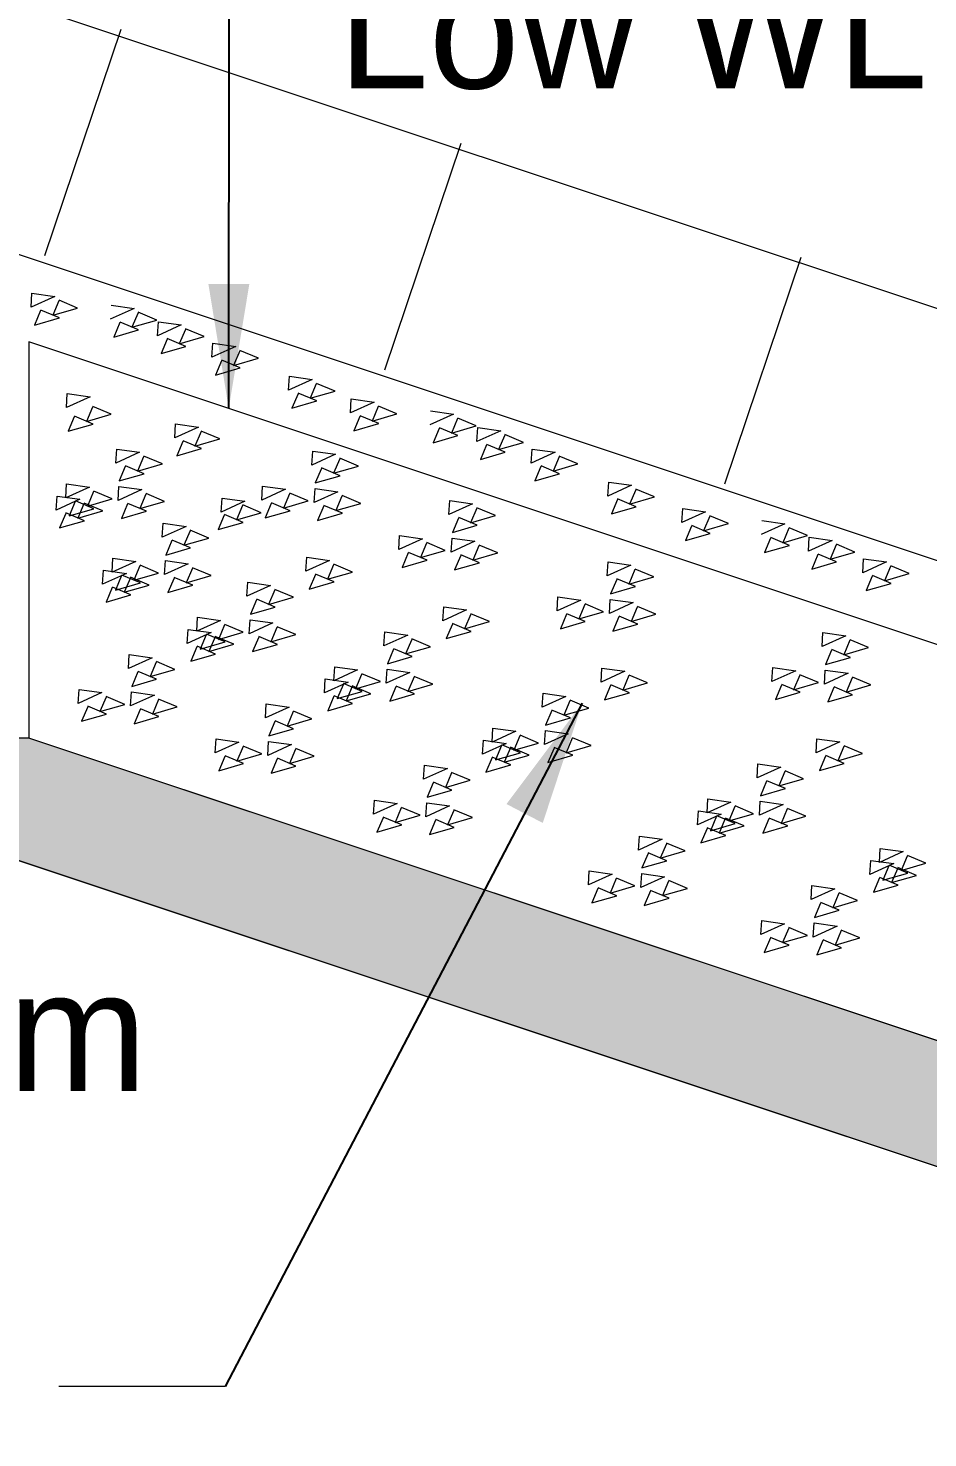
# Model space of a CAD drawing. Header units: inches. Extents: x 15 to 141071, y -30183 to 14738.
# Drawn here: x 69939.86 to 69947.09, y -8751.69 to -8740.36 of the extents above; entities that cross this region are included whole.
import ezdxf

# ---------------------------------------------------------------- set-up
doc = ezdxf.new("R2010")
doc.units = ezdxf.units.IN
doc.header["$MEASUREMENT"] = 0
doc.styles.get("Standard").update_dxf_attribs({"font": 'arial.ttf'})
doc.dimstyles.get("Standard").update_dxf_attribs({"dimtxt": 0.18, "dimasz": 0.18, "dimexe": 0.18, "dimexo": 0.0625, "dimgap": 0.09, "dimtad": 0, "dimtih": 1, "dimtoh": 1, "dimdec": 4, "dimzin": 0, "dimdsep": 46, "dimtxsty": 'Standard', "dimcen": 0.09, "dimadec": 0, "dimazin": 0, "dimtfac": 1, "dimtdec": 4, "dimtofl": 0, "dimtmove": 0, "dimatfit": 3, "dimfxl": 1, "dimtolj": 1, "dimtzin": 0, "dimarcsym": 0})

msp = doc.modelspace()

# ---------------------------------------------------------------- hatches: boundary and pattern name
at = {"linetype": 'Continuous', "lineweight": 20, "ltscale": 0.5}
h = msp.add_hatch(dxfattribs=at)
h.set_pattern_fill('AR-SAND', color=0, scale=0.008, angle=12.8491527, style=0)
h.set_pattern_definition([(50.349153, (64657.79184, -9119.09617), (-0.099550239, 0.378879663), [0, -0.308864, 0, -0.34544, 0, -0.3302]), (20.349153, (64657.79184, -9119.09617), (0.22308449, 0.63907381), [0, -0.166624, 0, -0.278384, 0, -0.10668]), (340.349153, (64657.54816, -9119.15175), (0.616692376, 0.141844811), [0, -0.1016, 0, -0.36576, 0, -0.47752]), (330.349153, (64657.54816, -9119.15175), (0.55588804, 0.309720334), [0, -0.0508, 0, -0.239776, 0, -0.27432])])
h.paths.add_polyline_path([(69933.378693, -8740.71783), (69933.78492, -8741.852371), (69936.988016, -8742.932867), (69936.988016, -8747.023628), (69939.71223, -8747.023628), (69953.179891, -8751.512849), (69953.179891, -8753.38092), (69963.739891, -8753.38092), (69963.739891, -8752.42092), (69954.139891, -8752.42092), (69954.139891, -8750.82092), (69939.868016, -8746.063628), (69937.948016, -8746.063628), (69937.948016, -8742.240938)])

# ---------------------------------------------------------------- linework, layer by layer
at = {"color": 0, "linetype": 'Continuous', "lineweight": 20, "ltscale": 0.5}
for p, q in [((69965.179891, -8748.619752), (69933.623033, -8738.1008)), ((69964.75182, -8750.50092), (69933.015875, -8739.922272)), ((69939.997402, -8742.187407), (69940.608711, -8740.367267)), ((69942.727535, -8743.104344), (69943.338844, -8741.284205)), ((69945.457668, -8744.021282), (69946.068977, -8742.201142)), ((69939.886259, -8742.601956), (69939.89299, -8742.489398)), ((69939.89299, -8742.489398), (69940.076694, -8742.515173)), ((69940.076694, -8742.515173), (69939.886259, -8742.601956)), ((69940.109234, -8742.550934), (69940.060302, -8742.667013)), ((69940.259735, -8742.609216), (69940.111081, -8742.546552)), ((69940.528953, -8742.585811), (69940.712657, -8742.611586)), ((69939.962568, -8742.629587), (69939.913636, -8742.745666)), ((69939.913636, -8742.745666), (69940.113069, -8742.68787)), ((69940.113069, -8742.68787), (69939.964415, -8742.625206)), ((69940.060302, -8742.667013), (69940.259735, -8742.609216)), ((69940.712657, -8742.611586), (69940.522222, -8742.698368)), ((69940.745197, -8742.647347), (69940.696264, -8742.763425)), ((69940.696264, -8742.763425), (69940.895698, -8742.705629)), ((69940.895698, -8742.705629), (69940.747044, -8742.642965)), ((69940.598531, -8742.726), (69940.549599, -8742.842079)), ((69940.549599, -8742.842079), (69940.749032, -8742.784282)), ((69940.749032, -8742.784282), (69940.600378, -8742.721618)), ((69940.901973, -8742.83152), (69940.908704, -8742.718962)), ((69941.092408, -8742.744737), (69940.901973, -8742.83152)), ((69940.908704, -8742.718962), (69941.092408, -8742.744737)), ((69941.124948, -8742.780498), (69941.076016, -8742.896577)), ((69941.275449, -8742.83878), (69941.126795, -8742.776116)), ((69963.687962, -8750.82092), (69939.868016, -8742.880938)), ((69939.868016, -8742.880938), (69939.868016, -8746.063628)), ((69940.978282, -8742.859152), (69940.92935, -8742.97523)), ((69940.92935, -8742.97523), (69941.128783, -8742.917434)), ((69941.128783, -8742.917434), (69940.980129, -8742.85477)), ((69941.076016, -8742.896577), (69941.275449, -8742.83878)), ((69941.338523, -8743.004427), (69941.345254, -8742.89187)), ((69941.528958, -8742.917645), (69941.338523, -8743.004427)), ((69941.345254, -8742.89187), (69941.528958, -8742.917645)), ((69941.414832, -8743.032059), (69941.3659, -8743.148138)), ((69941.565333, -8743.090341), (69941.416679, -8743.027677)), ((69941.561498, -8742.953406), (69941.512566, -8743.069484)), ((69941.512566, -8743.069484), (69941.711999, -8743.011688)), ((69941.711999, -8743.011688), (69941.563345, -8742.949024)), ((69941.3659, -8743.148138), (69941.565333, -8743.090341)), ((69941.953708, -8743.269356), (69941.960439, -8743.156799)), ((69941.960439, -8743.156799), (69942.144143, -8743.182574)), ((69942.144143, -8743.182574), (69941.953708, -8743.269356)), ((69942.176683, -8743.218335), (69942.127751, -8743.334414)), ((69942.127751, -8743.334414), (69942.327184, -8743.276617)), ((69942.327184, -8743.276617), (69942.17853, -8743.213953)), ((69940.169317, -8743.408993), (69940.176048, -8743.296435)), ((69940.359752, -8743.322211), (69940.169317, -8743.408993)), ((69940.176048, -8743.296435), (69940.359752, -8743.322211)), ((69942.030017, -8743.296988), (69941.981085, -8743.413067)), ((69941.981085, -8743.413067), (69942.180518, -8743.35527)), ((69942.180518, -8743.35527), (69942.031864, -8743.292606)), ((69942.451042, -8743.451948), (69942.457773, -8743.33939)), ((69942.641477, -8743.365165), (69942.451042, -8743.451948)), ((69942.457773, -8743.33939), (69942.641477, -8743.365165)), ((69942.824518, -8743.459209), (69942.675864, -8743.396544)), ((69940.232919, -8743.483284), (69940.183987, -8743.599363)), ((69940.38342, -8743.541566), (69940.234766, -8743.478902)), ((69940.379585, -8743.40463), (69940.330652, -8743.520709)), ((69940.330652, -8743.520709), (69940.530086, -8743.462913)), ((69940.530086, -8743.462913), (69940.381432, -8743.400248)), ((69942.527351, -8743.47958), (69942.478419, -8743.595659)), ((69942.677852, -8743.537862), (69942.529198, -8743.475198)), ((69942.674017, -8743.400926), (69942.625085, -8743.517005)), ((69942.625085, -8743.517005), (69942.824518, -8743.459209)), ((69943.27744, -8743.461578), (69943.087005, -8743.54836)), ((69943.093736, -8743.435803), (69943.27744, -8743.461578)), ((69943.30998, -8743.497339), (69943.261047, -8743.613418)), ((69943.460481, -8743.555621), (69943.311827, -8743.492957)), ((69940.183987, -8743.599363), (69940.38342, -8743.541566)), ((69941.039688, -8743.652318), (69941.046419, -8743.53976)), ((69941.230123, -8743.565535), (69941.039688, -8743.652318)), ((69941.046419, -8743.53976), (69941.230123, -8743.565535)), ((69941.250861, -8743.601631), (69941.201929, -8743.71771)), ((69941.401362, -8743.659913), (69941.252708, -8743.597249)), ((69942.478419, -8743.595659), (69942.677852, -8743.537862)), ((69943.163314, -8743.575992), (69943.114381, -8743.692071)), ((69943.313815, -8743.634274), (69943.165161, -8743.57161)), ((69943.261047, -8743.613418), (69943.460481, -8743.555621)), ((69943.466756, -8743.681512), (69943.473487, -8743.568954)), ((69943.657191, -8743.59473), (69943.466756, -8743.681512)), ((69943.473487, -8743.568954), (69943.657191, -8743.59473)), ((69941.104196, -8743.680284), (69941.055263, -8743.796363)), ((69941.254697, -8743.738567), (69941.106043, -8743.675902)), ((69941.201929, -8743.71771), (69941.401362, -8743.659913)), ((69943.114381, -8743.692071), (69943.313815, -8743.634274)), ((69943.543065, -8743.709144), (69943.494133, -8743.825223)), ((69943.693566, -8743.767426), (69943.544912, -8743.704762)), ((69943.689731, -8743.63049), (69943.640799, -8743.746569)), ((69943.640799, -8743.746569), (69943.840232, -8743.688773)), ((69943.840232, -8743.688773), (69943.691578, -8743.626108)), ((69940.566545, -8743.854322), (69940.573276, -8743.741765)), ((69940.75698, -8743.76754), (69940.566545, -8743.854322)), ((69940.573276, -8743.741765), (69940.75698, -8743.76754)), ((69940.78952, -8743.803301), (69940.740587, -8743.919379)), ((69940.940021, -8743.861583), (69940.791367, -8743.798919)), ((69941.055263, -8743.796363), (69941.254697, -8743.738567)), ((69942.141142, -8743.870897), (69942.147873, -8743.75834)), ((69942.331576, -8743.784115), (69942.141142, -8743.870897)), ((69942.147873, -8743.75834), (69942.331576, -8743.784115)), ((69942.364116, -8743.819875), (69942.315184, -8743.935954)), ((69942.514617, -8743.878158), (69942.365963, -8743.815494)), ((69943.494133, -8743.825223), (69943.693566, -8743.767426)), ((69943.903306, -8743.854419), (69943.910037, -8743.741862)), ((69944.093741, -8743.767637), (69943.903306, -8743.854419)), ((69943.910037, -8743.741862), (69944.093741, -8743.767637)), ((69944.126281, -8743.803398), (69944.077349, -8743.919477)), ((69944.276782, -8743.86168), (69944.128128, -8743.799016)), ((69940.642854, -8743.881954), (69940.593921, -8743.998033)), ((69940.593921, -8743.998033), (69940.793355, -8743.940236)), ((69940.793355, -8743.940236), (69940.644701, -8743.877572)), ((69940.740587, -8743.919379), (69940.940021, -8743.861583)), ((69942.217451, -8743.898529), (69942.168518, -8744.014608)), ((69942.168518, -8744.014608), (69942.367952, -8743.956811)), ((69942.367952, -8743.956811), (69942.219298, -8743.894147)), ((69942.315184, -8743.935954), (69942.514617, -8743.878158)), ((69943.979615, -8743.882051), (69943.930683, -8743.99813)), ((69943.930683, -8743.99813), (69944.130116, -8743.940333)), ((69944.130116, -8743.940333), (69943.981462, -8743.877669)), ((69944.077349, -8743.919477), (69944.276782, -8743.86168)), ((69940.163917, -8744.135088), (69940.170648, -8744.022531)), ((69940.354352, -8744.048306), (69940.163917, -8744.135088)), ((69940.170648, -8744.022531), (69940.354352, -8744.048306)), ((69940.58492, -8744.154995), (69940.591651, -8744.042437)), ((69940.775354, -8744.068212), (69940.58492, -8744.154995)), ((69940.591651, -8744.042437), (69940.775354, -8744.068212)), ((69941.738514, -8744.151663), (69941.745245, -8744.039105)), ((69941.928949, -8744.064881), (69941.738514, -8744.151663)), ((69941.745245, -8744.039105), (69941.928949, -8744.064881)), ((69942.159516, -8744.17157), (69942.166247, -8744.059012)), ((69942.166247, -8744.059012), (69942.349951, -8744.084787)), ((69944.518491, -8744.119348), (69944.525222, -8744.006791)), ((69944.708926, -8744.032566), (69944.518491, -8744.119348)), ((69944.525222, -8744.006791), (69944.708926, -8744.032566)), ((69944.741466, -8744.068327), (69944.692534, -8744.184406)), ((69944.891967, -8744.126609), (69944.743313, -8744.063945)), ((69940.087505, -8744.232203), (69940.094236, -8744.119645)), ((69940.27794, -8744.14542), (69940.087505, -8744.232203)), ((69940.094236, -8744.119645), (69940.27794, -8744.14542)), ((69940.240226, -8744.16272), (69940.191294, -8744.278799)), ((69940.390727, -8744.221002), (69940.242073, -8744.158338)), ((69940.31048, -8744.181181), (69940.261548, -8744.29726)), ((69940.460981, -8744.239463), (69940.312327, -8744.176799)), ((69940.386892, -8744.084067), (69940.337959, -8744.200145)), ((69940.337959, -8744.200145), (69940.537393, -8744.142349)), ((69940.537393, -8744.142349), (69940.388739, -8744.079685)), ((69940.661229, -8744.182627), (69940.612296, -8744.298705)), ((69940.81173, -8744.240909), (69940.663076, -8744.178245)), ((69940.807894, -8744.103973), (69940.758962, -8744.220052)), ((69940.758962, -8744.220052), (69940.958395, -8744.162256)), ((69940.958395, -8744.162256), (69940.809741, -8744.099591)), ((69941.412777, -8744.248172), (69941.419508, -8744.135615)), ((69941.603212, -8744.16139), (69941.412777, -8744.248172)), ((69941.419508, -8744.135615), (69941.603212, -8744.16139)), ((69941.814823, -8744.179295), (69941.76589, -8744.295374)), ((69941.965324, -8744.237577), (69941.81667, -8744.174913)), ((69941.961489, -8744.100641), (69941.912556, -8744.21672)), ((69941.912556, -8744.21672), (69942.11199, -8744.158924)), ((69942.11199, -8744.158924), (69941.963336, -8744.09626)), ((69942.349951, -8744.084787), (69942.159516, -8744.17157)), ((69942.382491, -8744.120548), (69942.333559, -8744.236627)), ((69942.333559, -8744.236627), (69942.532992, -8744.17883)), ((69942.532992, -8744.17883), (69942.384338, -8744.116166)), ((69943.241673, -8744.268648), (69943.248404, -8744.156091)), ((69943.432108, -8744.181866), (69943.241673, -8744.268648)), ((69943.248404, -8744.156091), (69943.432108, -8744.181866)), ((69944.5948, -8744.14698), (69944.545868, -8744.263059)), ((69944.745301, -8744.205263), (69944.596647, -8744.142598)), ((69944.692534, -8744.184406), (69944.891967, -8744.126609)), ((69940.163814, -8744.259834), (69940.114882, -8744.375913)), ((69940.314315, -8744.318117), (69940.165661, -8744.255453)), ((69940.191294, -8744.278799), (69940.390727, -8744.221002)), ((69940.261548, -8744.29726), (69940.460981, -8744.239463)), ((69940.612296, -8744.298705), (69940.81173, -8744.240909)), ((69941.437606, -8744.273492), (69941.388674, -8744.389571)), ((69941.588107, -8744.331774), (69941.439453, -8744.26911)), ((69941.584272, -8744.194838), (69941.53534, -8744.310917)), ((69941.53534, -8744.310917), (69941.734773, -8744.253121)), ((69941.734773, -8744.253121), (69941.586119, -8744.190457)), ((69941.76589, -8744.295374), (69941.965324, -8744.237577)), ((69942.235825, -8744.199201), (69942.186893, -8744.31528)), ((69942.186893, -8744.31528), (69942.386326, -8744.257484)), ((69942.386326, -8744.257484), (69942.237672, -8744.19482)), ((69943.317982, -8744.29628), (69943.269049, -8744.412359)), ((69943.468483, -8744.354563), (69943.319829, -8744.291898)), ((69943.464647, -8744.217627), (69943.415715, -8744.333706)), ((69943.415715, -8744.333706), (69943.615148, -8744.275909)), ((69943.615148, -8744.275909), (69943.466495, -8744.213245)), ((69944.545868, -8744.263059), (69944.745301, -8744.205263)), ((69945.112817, -8744.333266), (69945.119548, -8744.220708)), ((69945.303252, -8744.246484), (69945.112817, -8744.333266)), ((69945.119548, -8744.220708), (69945.303252, -8744.246484)), ((69945.335792, -8744.282244), (69945.28686, -8744.398323)), ((69945.486293, -8744.340527), (69945.337639, -8744.277862)), ((69940.114882, -8744.375913), (69940.314315, -8744.318117)), ((69940.939634, -8744.450177), (69940.946365, -8744.337619)), ((69941.130069, -8744.363395), (69940.939634, -8744.450177)), ((69940.946365, -8744.337619), (69941.130069, -8744.363395)), ((69941.162609, -8744.399155), (69941.113677, -8744.515234)), ((69941.31311, -8744.457438), (69941.164456, -8744.394774)), ((69941.388674, -8744.389571), (69941.588107, -8744.331774)), ((69943.269049, -8744.412359), (69943.468483, -8744.354563)), ((69945.189126, -8744.360898), (69945.140194, -8744.476977)), ((69945.339627, -8744.41918), (69945.190973, -8744.356516)), ((69945.28686, -8744.398323), (69945.486293, -8744.340527)), ((69945.939215, -8744.342896), (69945.74878, -8744.429678)), ((69945.755511, -8744.317121), (69945.939215, -8744.342896)), ((69945.971755, -8744.378657), (69945.922823, -8744.494736)), ((69946.122256, -8744.436939), (69945.973602, -8744.374275)), ((69941.015943, -8744.477809), (69940.967011, -8744.593888)), ((69941.166444, -8744.536091), (69941.01779, -8744.473427)), ((69941.113677, -8744.515234), (69941.31311, -8744.457438)), ((69942.839045, -8744.549414), (69942.845776, -8744.436857)), ((69943.02948, -8744.462632), (69942.839045, -8744.549414)), ((69942.845776, -8744.436857), (69943.02948, -8744.462632)), ((69943.06202, -8744.498393), (69943.013087, -8744.614472)), ((69943.212521, -8744.556675), (69943.063867, -8744.494011)), ((69943.260048, -8744.569321), (69943.266778, -8744.456763)), ((69943.450482, -8744.482539), (69943.260048, -8744.569321)), ((69943.266778, -8744.456763), (69943.450482, -8744.482539)), ((69943.483022, -8744.518299), (69943.43409, -8744.634378)), ((69943.633523, -8744.576582), (69943.484869, -8744.513918)), ((69945.140194, -8744.476977), (69945.339627, -8744.41918)), ((69945.825089, -8744.45731), (69945.776157, -8744.573389)), ((69945.776157, -8744.573389), (69945.97559, -8744.515593)), ((69945.97559, -8744.515593), (69945.826936, -8744.452928)), ((69945.922823, -8744.494736), (69946.122256, -8744.436939)), ((69946.128532, -8744.56283), (69946.135262, -8744.450272)), ((69946.318966, -8744.476048), (69946.128532, -8744.56283)), ((69946.135262, -8744.450272), (69946.318966, -8744.476048)), ((69946.351506, -8744.511808), (69946.302574, -8744.627887)), ((69946.502007, -8744.570091), (69946.353353, -8744.507427)), ((69940.537006, -8744.730943), (69940.543737, -8744.618385)), ((69940.543737, -8744.618385), (69940.727441, -8744.644161)), ((69940.958009, -8744.750849), (69940.96474, -8744.638292)), ((69940.96474, -8744.638292), (69941.148444, -8744.664067)), ((69940.967011, -8744.593888), (69941.166444, -8744.536091)), ((69942.092641, -8744.723196), (69942.099371, -8744.610639)), ((69942.283075, -8744.636414), (69942.092641, -8744.723196)), ((69942.099371, -8744.610639), (69942.283075, -8744.636414)), ((69942.915354, -8744.577046), (69942.866421, -8744.693125)), ((69942.866421, -8744.693125), (69943.065855, -8744.635328)), ((69943.065855, -8744.635328), (69942.917201, -8744.572664)), ((69943.013087, -8744.614472), (69943.212521, -8744.556675)), ((69943.336356, -8744.596953), (69943.287424, -8744.713032)), ((69943.486857, -8744.655235), (69943.338203, -8744.592571)), ((69943.43409, -8744.634378), (69943.633523, -8744.576582)), ((69946.20484, -8744.590462), (69946.155908, -8744.706541)), ((69946.355341, -8744.648744), (69946.206687, -8744.58608)), ((69946.302574, -8744.627887), (69946.502007, -8744.570091)), ((69946.565081, -8744.735737), (69946.571812, -8744.62318)), ((69946.571812, -8744.62318), (69946.755516, -8744.648955)), ((69940.460595, -8744.828057), (69940.467326, -8744.7155)), ((69940.65103, -8744.741275), (69940.460595, -8744.828057)), ((69940.467326, -8744.7155), (69940.65103, -8744.741275)), ((69940.727441, -8744.644161), (69940.537006, -8744.730943)), ((69940.763816, -8744.816857), (69940.615162, -8744.754193)), ((69940.759981, -8744.679921), (69940.711049, -8744.796)), ((69940.711049, -8744.796), (69940.910482, -8744.738204)), ((69940.910482, -8744.738204), (69940.761828, -8744.67554)), ((69941.148444, -8744.664067), (69940.958009, -8744.750849)), ((69941.180984, -8744.699828), (69941.132051, -8744.815907)), ((69941.331485, -8744.75811), (69941.182831, -8744.695446)), ((69942.168949, -8744.750828), (69942.120017, -8744.866907)), ((69942.31945, -8744.809111), (69942.170797, -8744.746447)), ((69942.315615, -8744.672175), (69942.266683, -8744.788254)), ((69942.266683, -8744.788254), (69942.466116, -8744.730457)), ((69942.466116, -8744.730457), (69942.317462, -8744.667793)), ((69943.287424, -8744.713032), (69943.486857, -8744.655235)), ((69944.512491, -8744.76148), (69944.519222, -8744.648923)), ((69944.702926, -8744.674698), (69944.512491, -8744.76148)), ((69944.519222, -8744.648923), (69944.702926, -8744.674698)), ((69944.735466, -8744.710459), (69944.686534, -8744.826538)), ((69944.885967, -8744.768741), (69944.737313, -8744.706077)), ((69946.155908, -8744.706541), (69946.355341, -8744.648744)), ((69946.755516, -8744.648955), (69946.565081, -8744.735737)), ((69946.788056, -8744.684716), (69946.739124, -8744.800795)), ((69946.739124, -8744.800795), (69946.938557, -8744.742998)), ((69946.938557, -8744.742998), (69946.789903, -8744.680334)), ((69940.536904, -8744.855689), (69940.487971, -8744.971768)), ((69940.687405, -8744.913972), (69940.538751, -8744.851308)), ((69940.613315, -8744.758575), (69940.564383, -8744.874654)), ((69940.564383, -8744.874654), (69940.763816, -8744.816857)), ((69940.683569, -8744.777036), (69940.634637, -8744.893115)), ((69940.634637, -8744.893115), (69940.834071, -8744.835318)), ((69940.834071, -8744.835318), (69940.685417, -8744.772654)), ((69941.034318, -8744.778481), (69940.985386, -8744.89456)), ((69940.985386, -8744.89456), (69941.184819, -8744.836764)), ((69941.184819, -8744.836764), (69941.036165, -8744.7741)), ((69941.132051, -8744.815907), (69941.331485, -8744.75811)), ((69941.619497, -8744.925201), (69941.626228, -8744.812644)), ((69941.809932, -8744.838419), (69941.619497, -8744.925201)), ((69941.626228, -8744.812644), (69941.809932, -8744.838419)), ((69942.120017, -8744.866907), (69942.31945, -8744.809111)), ((69944.5888, -8744.789112), (69944.539868, -8744.905191)), ((69944.539868, -8744.905191), (69944.739301, -8744.847395)), ((69944.739301, -8744.847395), (69944.590647, -8744.784731)), ((69944.686534, -8744.826538), (69944.885967, -8744.768741)), ((69946.64139, -8744.763369), (69946.592458, -8744.879448)), ((69946.592458, -8744.879448), (69946.791891, -8744.821651)), ((69946.791891, -8744.821651), (69946.643237, -8744.758987)), ((69940.487971, -8744.971768), (69940.687405, -8744.913972)), ((69941.695806, -8744.952833), (69941.646874, -8745.068912)), ((69941.846307, -8745.011115), (69941.697653, -8744.948451)), ((69941.842472, -8744.87418), (69941.79354, -8744.990258)), ((69941.79354, -8744.990258), (69941.992973, -8744.932462)), ((69941.992973, -8744.932462), (69941.844319, -8744.869798)), ((69944.109863, -8745.042246), (69944.116594, -8744.929689)), ((69944.300298, -8744.955464), (69944.109863, -8745.042246)), ((69944.116594, -8744.929689), (69944.300298, -8744.955464)), ((69944.530866, -8745.062153), (69944.537597, -8744.949596)), ((69944.721301, -8744.975371), (69944.530866, -8745.062153)), ((69944.537597, -8744.949596), (69944.721301, -8744.975371)), ((69941.21687, -8745.205967), (69941.2236, -8745.09341)), ((69941.2236, -8745.09341), (69941.407304, -8745.119185)), ((69941.646874, -8745.068912), (69941.846307, -8745.011115)), ((69943.193172, -8745.120948), (69943.199903, -8745.00839)), ((69943.383606, -8745.034166), (69943.193172, -8745.120948)), ((69943.199903, -8745.00839), (69943.383606, -8745.034166)), ((69943.416146, -8745.069926), (69943.367214, -8745.186005)), ((69943.566647, -8745.128209), (69943.417993, -8745.065545)), ((69944.186172, -8745.069878), (69944.13724, -8745.185957)), ((69944.336673, -8745.128161), (69944.188019, -8745.065497)), ((69944.332838, -8744.991225), (69944.283906, -8745.107304)), ((69944.283906, -8745.107304), (69944.483339, -8745.049507)), ((69944.483339, -8745.049507), (69944.334685, -8744.986843)), ((69944.607175, -8745.089785), (69944.558243, -8745.205864)), ((69944.757676, -8745.148067), (69944.609022, -8745.085403)), ((69944.753841, -8745.011131), (69944.704908, -8745.12721)), ((69944.704908, -8745.12721), (69944.904342, -8745.069414)), ((69944.904342, -8745.069414), (69944.755688, -8745.00675)), ((69941.140458, -8745.303082), (69941.147189, -8745.190524)), ((69941.147189, -8745.190524), (69941.330893, -8745.216299)), ((69941.407304, -8745.119185), (69941.21687, -8745.205967)), ((69941.439844, -8745.154945), (69941.390912, -8745.271024)), ((69941.590345, -8745.213228), (69941.441691, -8745.150564)), ((69941.637872, -8745.225874), (69941.644603, -8745.113316)), ((69941.828307, -8745.139091), (69941.637872, -8745.225874)), ((69941.644603, -8745.113316), (69941.828307, -8745.139091)), ((69941.860847, -8745.174852), (69941.811915, -8745.290931)), ((69942.011348, -8745.233134), (69941.862694, -8745.17047)), ((69943.26948, -8745.14858), (69943.220548, -8745.264659)), ((69943.220548, -8745.264659), (69943.419982, -8745.206862)), ((69943.419982, -8745.206862), (69943.271328, -8745.144198)), ((69943.367214, -8745.186005), (69943.566647, -8745.128209)), ((69944.13724, -8745.185957), (69944.336673, -8745.128161)), ((69944.558243, -8745.205864), (69944.757676, -8745.148067)), ((69941.330893, -8745.216299), (69941.140458, -8745.303082)), ((69941.293178, -8745.233599), (69941.244246, -8745.349678)), ((69941.244246, -8745.349678), (69941.443679, -8745.291881)), ((69941.443679, -8745.291881), (69941.295025, -8745.229217)), ((69941.363433, -8745.25206), (69941.3145, -8745.368139)), ((69941.3145, -8745.368139), (69941.513934, -8745.310342)), ((69941.513934, -8745.310342), (69941.36528, -8745.247678)), ((69941.390912, -8745.271024), (69941.590345, -8745.213228)), ((69941.714181, -8745.253506), (69941.665249, -8745.369584)), ((69941.665249, -8745.369584), (69941.864682, -8745.311788)), ((69941.864682, -8745.311788), (69941.716028, -8745.249124)), ((69941.811915, -8745.290931), (69942.011348, -8745.233134)), ((69942.720028, -8745.322952), (69942.726759, -8745.210395)), ((69942.910463, -8745.23617), (69942.720028, -8745.322952)), ((69942.726759, -8745.210395), (69942.910463, -8745.23617)), ((69942.943003, -8745.271931), (69942.894071, -8745.38801)), ((69943.093504, -8745.330213), (69942.94485, -8745.267549)), ((69946.238512, -8745.32976), (69946.245243, -8745.217202)), ((69946.428947, -8745.242977), (69946.238512, -8745.32976)), ((69946.245243, -8745.217202), (69946.428947, -8745.242977)), ((69946.461487, -8745.278738), (69946.412554, -8745.394817)), ((69946.611988, -8745.33702), (69946.463334, -8745.274356)), ((69940.667315, -8745.505086), (69940.674046, -8745.392529)), ((69940.857749, -8745.418304), (69940.667315, -8745.505086)), ((69940.674046, -8745.392529), (69940.857749, -8745.418304)), ((69941.216767, -8745.330713), (69941.167834, -8745.446792)), ((69941.167834, -8745.446792), (69941.367268, -8745.388996)), ((69941.367268, -8745.388996), (69941.218614, -8745.326332)), ((69942.796337, -8745.350584), (69942.747405, -8745.466663)), ((69942.747405, -8745.466663), (69942.946838, -8745.408867)), ((69942.946838, -8745.408867), (69942.798184, -8745.346203)), ((69942.894071, -8745.38801), (69943.093504, -8745.330213)), ((69946.314821, -8745.357391), (69946.265888, -8745.47347)), ((69946.265888, -8745.47347), (69946.465322, -8745.415674)), ((69946.465322, -8745.415674), (69946.316668, -8745.35301)), ((69946.412554, -8745.394817), (69946.611988, -8745.33702)), ((69940.743623, -8745.532718), (69940.694691, -8745.648797)), ((69940.894125, -8745.591), (69940.745471, -8745.528336)), ((69940.890289, -8745.454065), (69940.841357, -8745.570143)), ((69940.841357, -8745.570143), (69941.04079, -8745.512347)), ((69941.04079, -8745.512347), (69940.892136, -8745.449683)), ((69942.317401, -8745.603718), (69942.324131, -8745.491161)), ((69942.507835, -8745.516936), (69942.317401, -8745.603718)), ((69942.324131, -8745.491161), (69942.507835, -8745.516936)), ((69942.690876, -8745.610979), (69942.542222, -8745.548315)), ((69942.738403, -8745.623625), (69942.745134, -8745.511067)), ((69942.928838, -8745.536843), (69942.738403, -8745.623625)), ((69942.745134, -8745.511067), (69942.928838, -8745.536843)), ((69944.46399, -8745.61378), (69944.470721, -8745.501223)), ((69944.654425, -8745.526998), (69944.46399, -8745.61378)), ((69944.470721, -8745.501223), (69944.654425, -8745.526998)), ((69945.835884, -8745.610526), (69945.842615, -8745.497968)), ((69946.026319, -8745.523743), (69945.835884, -8745.610526)), ((69945.842615, -8745.497968), (69946.026319, -8745.523743)), ((69946.256887, -8745.630432), (69946.263618, -8745.517875)), ((69946.447322, -8745.54365), (69946.256887, -8745.630432)), ((69946.263618, -8745.517875), (69946.447322, -8745.54365)), ((69940.694691, -8745.648797), (69940.894125, -8745.591)), ((69942.240989, -8745.700833), (69942.24772, -8745.588275)), ((69942.431424, -8745.614051), (69942.240989, -8745.700833)), ((69942.24772, -8745.588275), (69942.431424, -8745.614051)), ((69942.393709, -8745.63135), (69942.344777, -8745.747429)), ((69942.54421, -8745.689633), (69942.395557, -8745.626968)), ((69942.463964, -8745.649811), (69942.415031, -8745.76589)), ((69942.614465, -8745.708094), (69942.465811, -8745.64543)), ((69942.540375, -8745.552697), (69942.491443, -8745.668776)), ((69942.491443, -8745.668776), (69942.690876, -8745.610979)), ((69942.814712, -8745.651257), (69942.76578, -8745.767336)), ((69942.965213, -8745.709539), (69942.816559, -8745.646875)), ((69942.961378, -8745.572603), (69942.912446, -8745.688682)), ((69942.912446, -8745.688682), (69943.111879, -8745.630886)), ((69943.111879, -8745.630886), (69942.963225, -8745.568222)), ((69944.540299, -8745.641412), (69944.491367, -8745.757491)), ((69944.6908, -8745.699694), (69944.542146, -8745.63703)), ((69944.686965, -8745.562758), (69944.638033, -8745.678837)), ((69944.638033, -8745.678837), (69944.837466, -8745.621041)), ((69944.837466, -8745.621041), (69944.688812, -8745.558377)), ((69945.912193, -8745.638157), (69945.863261, -8745.754236)), ((69946.062694, -8745.69644), (69945.91404, -8745.633776)), ((69946.058859, -8745.559504), (69946.009926, -8745.675583)), ((69946.009926, -8745.675583), (69946.20936, -8745.617786)), ((69946.20936, -8745.617786), (69946.060706, -8745.555122)), ((69946.333196, -8745.658064), (69946.284263, -8745.774143)), ((69946.483697, -8745.716346), (69946.335043, -8745.653682)), ((69946.479861, -8745.579411), (69946.430929, -8745.69549)), ((69946.430929, -8745.69549), (69946.630362, -8745.637693)), ((69946.630362, -8745.637693), (69946.481709, -8745.575029)), ((69940.264687, -8745.785852), (69940.271418, -8745.673295)), ((69940.455122, -8745.69907), (69940.264687, -8745.785852)), ((69940.271418, -8745.673295), (69940.455122, -8745.69907)), ((69940.487662, -8745.73483), (69940.438729, -8745.850909)), ((69940.638163, -8745.793113), (69940.489509, -8745.730449)), ((69940.685689, -8745.805759), (69940.69242, -8745.693201)), ((69940.876124, -8745.718976), (69940.685689, -8745.805759)), ((69940.69242, -8745.693201), (69940.876124, -8745.718976)), ((69940.908664, -8745.754737), (69940.859732, -8745.870816)), ((69941.059165, -8745.813019), (69940.910511, -8745.750355)), ((69942.317298, -8745.728465), (69942.268365, -8745.844544)), ((69942.467799, -8745.786747), (69942.319145, -8745.724083)), ((69942.344777, -8745.747429), (69942.54421, -8745.689633)), ((69942.415031, -8745.76589), (69942.614465, -8745.708094)), ((69942.76578, -8745.767336), (69942.965213, -8745.709539)), ((69943.990847, -8745.815785), (69943.997578, -8745.703227)), ((69944.181282, -8745.729002), (69943.990847, -8745.815785)), ((69943.997578, -8745.703227), (69944.181282, -8745.729002)), ((69944.213822, -8745.764763), (69944.164889, -8745.880842)), ((69944.364323, -8745.823045), (69944.215669, -8745.760381)), ((69944.491367, -8745.757491), (69944.6908, -8745.699694)), ((69945.863261, -8745.754236), (69946.062694, -8745.69644)), ((69946.284263, -8745.774143), (69946.483697, -8745.716346)), ((69940.340996, -8745.813484), (69940.292063, -8745.929563)), ((69940.292063, -8745.929563), (69940.491497, -8745.871766)), ((69940.491497, -8745.871766), (69940.342843, -8745.809102)), ((69940.438729, -8745.850909), (69940.638163, -8745.793113)), ((69940.761998, -8745.833391), (69940.713066, -8745.949469)), ((69940.912499, -8745.891673), (69940.763845, -8745.829009)), ((69940.859732, -8745.870816), (69941.059165, -8745.813019)), ((69941.767846, -8745.902837), (69941.774577, -8745.79028)), ((69941.958281, -8745.816055), (69941.767846, -8745.902837)), ((69941.774577, -8745.79028), (69941.958281, -8745.816055)), ((69941.99082, -8745.851816), (69941.941888, -8745.967895)), ((69942.141321, -8745.910098), (69941.992667, -8745.847434)), ((69942.268365, -8745.844544), (69942.467799, -8745.786747)), ((69944.067156, -8745.843416), (69944.018223, -8745.959495)), ((69944.217657, -8745.901699), (69944.069003, -8745.839035)), ((69944.164889, -8745.880842), (69944.364323, -8745.823045)), ((69940.713066, -8745.949469), (69940.912499, -8745.891673)), ((69941.844155, -8745.930469), (69941.795222, -8746.046548)), ((69941.795222, -8746.046548), (69941.994656, -8745.988752)), ((69941.994656, -8745.988752), (69941.846002, -8745.926088)), ((69941.941888, -8745.967895), (69942.141321, -8745.910098)), ((69943.588219, -8746.09655), (69943.59495, -8745.983993)), ((69943.59495, -8745.983993), (69943.778654, -8746.009768)), ((69944.018223, -8745.959495), (69944.217657, -8745.901699)), ((69939.868016, -8746.063628), (69937.948016, -8746.063628)), ((69954.139891, -8750.82092), (69939.868016, -8746.063628)), ((69941.365218, -8746.183603), (69941.371949, -8746.071046)), ((69941.555653, -8746.096821), (69941.365218, -8746.183603)), ((69941.371949, -8746.071046), (69941.555653, -8746.096821)), ((69941.78622, -8746.20351), (69941.792951, -8746.090952)), ((69941.792951, -8746.090952), (69941.976655, -8746.116728)), ((69943.511807, -8746.193665), (69943.518538, -8746.081108)), ((69943.702242, -8746.106883), (69943.511807, -8746.193665)), ((69943.518538, -8746.081108), (69943.702242, -8746.106883)), ((69943.778654, -8746.009768), (69943.588219, -8746.09655)), ((69943.811194, -8746.045529), (69943.762262, -8746.161608)), ((69943.762262, -8746.161608), (69943.961695, -8746.103811)), ((69943.961695, -8746.103811), (69943.813041, -8746.041147)), ((69944.009222, -8746.116457), (69944.015953, -8746.0039)), ((69944.199657, -8746.029675), (69944.009222, -8746.116457)), ((69944.015953, -8746.0039), (69944.199657, -8746.029675)), ((69944.232196, -8746.065436), (69944.183264, -8746.181514)), ((69944.382698, -8746.123718), (69944.234044, -8746.061054)), ((69946.190011, -8746.182059), (69946.196742, -8746.069502)), ((69946.380446, -8746.095277), (69946.190011, -8746.182059)), ((69946.196742, -8746.069502), (69946.380446, -8746.095277)), ((69941.441527, -8746.211235), (69941.392594, -8746.327314)), ((69941.592028, -8746.269518), (69941.443374, -8746.206853)), ((69941.588193, -8746.132582), (69941.53926, -8746.248661)), ((69941.53926, -8746.248661), (69941.738694, -8746.190864)), ((69941.738694, -8746.190864), (69941.59004, -8746.1282)), ((69941.976655, -8746.116728), (69941.78622, -8746.20351)), ((69942.01303, -8746.289424), (69941.864376, -8746.22676)), ((69942.009195, -8746.152488), (69941.960263, -8746.268567)), ((69941.960263, -8746.268567), (69942.159696, -8746.210771)), ((69942.159696, -8746.210771), (69942.011042, -8746.148107)), ((69943.588116, -8746.221297), (69943.539184, -8746.337376)), ((69943.738617, -8746.279579), (69943.589963, -8746.216915)), ((69943.664528, -8746.124182), (69943.615596, -8746.240261)), ((69943.615596, -8746.240261), (69943.815029, -8746.182465)), ((69943.815029, -8746.182465), (69943.666375, -8746.119801)), ((69943.734782, -8746.142643), (69943.68585, -8746.258722)), ((69943.68585, -8746.258722), (69943.885283, -8746.200926)), ((69943.885283, -8746.200926), (69943.736629, -8746.138262)), ((69944.085531, -8746.144089), (69944.036598, -8746.260168)), ((69944.036598, -8746.260168), (69944.236032, -8746.202371)), ((69944.236032, -8746.202371), (69944.087378, -8746.139707)), ((69944.183264, -8746.181514), (69944.382698, -8746.123718)), ((69946.26632, -8746.209691), (69946.217387, -8746.32577)), ((69946.416821, -8746.267973), (69946.268167, -8746.205309)), ((69946.412986, -8746.131038), (69946.364053, -8746.247117)), ((69946.364053, -8746.247117), (69946.563487, -8746.18932)), ((69946.563487, -8746.18932), (69946.414833, -8746.126656)), ((69941.392594, -8746.327314), (69941.592028, -8746.269518)), ((69941.862529, -8746.231142), (69941.813597, -8746.347221)), ((69941.813597, -8746.347221), (69942.01303, -8746.289424)), ((69943.038664, -8746.39567), (69943.045395, -8746.283112)), ((69943.229099, -8746.308887), (69943.038664, -8746.39567)), ((69943.045395, -8746.283112), (69943.229099, -8746.308887)), ((69943.41214, -8746.40293), (69943.263486, -8746.340266)), ((69943.539184, -8746.337376), (69943.738617, -8746.279579)), ((69945.716868, -8746.384064), (69945.723598, -8746.271506)), ((69945.907302, -8746.297281), (69945.716868, -8746.384064)), ((69945.723598, -8746.271506), (69945.907302, -8746.297281)), ((69945.939842, -8746.333042), (69945.89091, -8746.449121)), ((69946.090343, -8746.391325), (69945.941689, -8746.32866)), ((69946.217387, -8746.32577), (69946.416821, -8746.267973)), ((69943.114973, -8746.423301), (69943.066041, -8746.53938)), ((69943.265474, -8746.481584), (69943.11682, -8746.41892)), ((69943.261639, -8746.344648), (69943.212707, -8746.460727)), ((69943.212707, -8746.460727), (69943.41214, -8746.40293)), ((69945.793176, -8746.411696), (69945.744244, -8746.527774)), ((69945.943677, -8746.469978), (69945.795024, -8746.407314)), ((69945.89091, -8746.449121), (69946.090343, -8746.391325)), ((69942.636036, -8746.676435), (69942.642767, -8746.563878)), ((69942.642767, -8746.563878), (69942.826471, -8746.589653)), ((69943.066041, -8746.53938), (69943.265474, -8746.481584)), ((69945.31424, -8746.66483), (69945.320971, -8746.552272)), ((69945.320971, -8746.552272), (69945.504675, -8746.578047)), ((69945.744244, -8746.527774), (69945.943677, -8746.469978)), ((69942.826471, -8746.589653), (69942.636036, -8746.676435)), ((69942.859011, -8746.625414), (69942.810079, -8746.741493)), ((69943.009512, -8746.683696), (69942.860858, -8746.621032)), ((69943.057039, -8746.696342), (69943.06377, -8746.583785)), ((69943.247474, -8746.60956), (69943.057039, -8746.696342)), ((69943.06377, -8746.583785), (69943.247474, -8746.60956)), ((69943.280014, -8746.645321), (69943.231081, -8746.761399)), ((69943.430515, -8746.703603), (69943.281861, -8746.640939)), ((69945.237828, -8746.761944), (69945.244559, -8746.649387)), ((69945.428263, -8746.675162), (69945.237828, -8746.761944)), ((69945.244559, -8746.649387), (69945.428263, -8746.675162)), ((69945.504675, -8746.578047), (69945.31424, -8746.66483)), ((69945.537214, -8746.613808), (69945.488282, -8746.729887)), ((69945.488282, -8746.729887), (69945.687716, -8746.67209)), ((69945.687716, -8746.67209), (69945.539062, -8746.609426)), ((69945.735242, -8746.684736), (69945.741973, -8746.572179)), ((69945.925677, -8746.597954), (69945.735242, -8746.684736)), ((69945.741973, -8746.572179), (69945.925677, -8746.597954)), ((69945.958217, -8746.633715), (69945.909285, -8746.749794)), ((69946.108718, -8746.691997), (69945.960064, -8746.629333)), ((69942.712345, -8746.704067), (69942.663413, -8746.820146)), ((69942.663413, -8746.820146), (69942.862846, -8746.76235)), ((69942.862846, -8746.76235), (69942.714192, -8746.699686)), ((69942.810079, -8746.741493), (69943.009512, -8746.683696)), ((69943.133348, -8746.723974), (69943.084416, -8746.840053)), ((69943.084416, -8746.840053), (69943.283849, -8746.782256)), ((69943.283849, -8746.782256), (69943.135195, -8746.719592)), ((69943.231081, -8746.761399), (69943.430515, -8746.703603)), ((69945.314137, -8746.789576), (69945.265205, -8746.905655)), ((69945.464638, -8746.847858), (69945.315984, -8746.785194)), ((69945.390549, -8746.692462), (69945.341616, -8746.80854)), ((69945.341616, -8746.80854), (69945.54105, -8746.750744)), ((69945.54105, -8746.750744), (69945.392396, -8746.68808)), ((69945.460803, -8746.710923), (69945.41187, -8746.827002)), ((69945.41187, -8746.827002), (69945.611304, -8746.769205)), ((69945.611304, -8746.769205), (69945.46265, -8746.706541)), ((69945.811551, -8746.712368), (69945.762619, -8746.828447)), ((69945.762619, -8746.828447), (69945.962052, -8746.770651)), ((69945.962052, -8746.770651), (69945.813398, -8746.707986)), ((69945.909285, -8746.749794), (69946.108718, -8746.691997)), ((69944.764685, -8746.963949), (69944.771416, -8746.851391)), ((69944.95512, -8746.877166), (69944.764685, -8746.963949)), ((69944.771416, -8746.851391), (69944.95512, -8746.877166)), ((69945.265205, -8746.905655), (69945.464638, -8746.847858)), ((69944.840994, -8746.991581), (69944.792061, -8747.10766)), ((69944.991495, -8747.049863), (69944.842841, -8746.987199)), ((69944.98766, -8746.912927), (69944.938727, -8747.029006)), ((69944.938727, -8747.029006), (69945.138161, -8746.97121)), ((69945.138161, -8746.97121), (69944.989507, -8746.908545)), ((69946.699134, -8747.062802), (69946.705865, -8746.950244)), ((69946.889569, -8746.976019), (69946.699134, -8747.062802)), ((69946.705865, -8746.950244), (69946.889569, -8746.976019)), ((69946.922109, -8747.01178), (69946.873177, -8747.127859)), ((69947.07261, -8747.070062), (69946.923956, -8747.007398)), ((69953.179891, -8751.512849), (69939.71223, -8747.023628)), ((69944.362057, -8747.244715), (69944.368788, -8747.132157)), ((69944.368788, -8747.132157), (69944.552492, -8747.157932)), ((69944.792061, -8747.10766), (69944.991495, -8747.049863)), ((69946.622723, -8747.159916), (69946.629454, -8747.047359)), ((69946.813157, -8747.073134), (69946.622723, -8747.159916)), ((69946.629454, -8747.047359), (69946.813157, -8747.073134)), ((69946.775443, -8747.090433), (69946.726511, -8747.206512)), ((69946.925944, -8747.148716), (69946.77729, -8747.086052)), ((69946.845697, -8747.108895), (69946.796765, -8747.224973)), ((69946.996198, -8747.167177), (69946.847544, -8747.104513)), ((69946.873177, -8747.127859), (69947.07261, -8747.070062)), ((69944.552492, -8747.157932), (69944.362057, -8747.244715)), ((69944.585032, -8747.193693), (69944.536099, -8747.309772)), ((69944.735533, -8747.251975), (69944.586879, -8747.189311)), ((69944.78306, -8747.264621), (69944.789791, -8747.152064)), ((69944.973494, -8747.177839), (69944.78306, -8747.264621)), ((69944.789791, -8747.152064), (69944.973494, -8747.177839)), ((69945.006034, -8747.2136), (69944.957102, -8747.329679)), ((69945.156535, -8747.271882), (69945.007881, -8747.209218)), ((69946.699032, -8747.187548), (69946.650099, -8747.303627)), ((69946.650099, -8747.303627), (69946.849533, -8747.24583)), ((69946.849533, -8747.24583), (69946.700879, -8747.183166)), ((69946.726511, -8747.206512), (69946.925944, -8747.148716)), ((69946.796765, -8747.224973), (69946.996198, -8747.167177)), ((69944.438366, -8747.272347), (69944.389434, -8747.388425)), ((69944.389434, -8747.388425), (69944.588867, -8747.330629)), ((69944.588867, -8747.330629), (69944.440213, -8747.267965)), ((69944.536099, -8747.309772), (69944.735533, -8747.251975)), ((69944.859369, -8747.292253), (69944.810436, -8747.408332)), ((69944.810436, -8747.408332), (69945.00987, -8747.350536)), ((69945.00987, -8747.350536), (69944.861216, -8747.287871)), ((69944.957102, -8747.329679), (69945.156535, -8747.271882)), ((69946.149579, -8747.361921), (69946.15631, -8747.249363)), ((69946.340014, -8747.275138), (69946.149579, -8747.361921)), ((69946.15631, -8747.249363), (69946.340014, -8747.275138)), ((69946.372554, -8747.310899), (69946.323622, -8747.426978)), ((69946.523055, -8747.369181), (69946.374401, -8747.306517)), ((69946.225888, -8747.389552), (69946.176956, -8747.505631)), ((69946.176956, -8747.505631), (69946.376389, -8747.447835)), ((69946.376389, -8747.447835), (69946.227735, -8747.385171)), ((69946.323622, -8747.426978), (69946.523055, -8747.369181)), ((69945.746952, -8747.642687), (69945.753683, -8747.530129)), ((69945.937386, -8747.555904), (69945.746952, -8747.642687)), ((69945.753683, -8747.530129), (69945.937386, -8747.555904)), ((69946.120427, -8747.649947), (69945.971773, -8747.587283)), ((69946.167954, -8747.662593), (69946.174685, -8747.550036)), ((69946.358389, -8747.575811), (69946.167954, -8747.662593)), ((69946.174685, -8747.550036), (69946.358389, -8747.575811)), ((69945.82326, -8747.670318), (69945.774328, -8747.786397)), ((69945.973762, -8747.728601), (69945.825108, -8747.665937)), ((69945.969926, -8747.591665), (69945.920994, -8747.707744)), ((69945.920994, -8747.707744), (69946.120427, -8747.649947)), ((69946.244263, -8747.690225), (69946.195331, -8747.806304)), ((69946.394764, -8747.748507), (69946.24611, -8747.685843)), ((69946.390929, -8747.611572), (69946.341997, -8747.727651)), ((69946.341997, -8747.727651), (69946.54143, -8747.669854)), ((69946.54143, -8747.669854), (69946.392776, -8747.60719)), ((69945.774328, -8747.786397), (69945.973762, -8747.728601)), ((69946.195331, -8747.806304), (69946.394764, -8747.748507)), ((69941.445652, -8751.275292), (69940.10949, -8751.275292))]:
    msp.add_line(p, q, dxfattribs=at)
msp.add_lwpolyline([(69933.378693, -8740.71783), (69933.78492, -8741.852371), (69936.988016, -8742.932867), (69936.988016, -8747.023628), (69939.71223, -8747.023628), (69953.179891, -8751.512849), (69953.179891, -8753.38092), (69963.739891, -8753.38092), (69963.739891, -8752.42092), (69954.139891, -8752.42092), (69954.139891, -8750.82092), (69939.868016, -8746.063628), (69937.948016, -8746.063628), (69937.948016, -8742.240938), (69933.378693, -8740.71783)], dxfattribs=at)

# ---------------------------------------------------------------- texts
for s, insert, char_height, attachment_point in [('Geo textile filter (thickness >= 3.00 mm)\\Pshall be extended 1.00m below Working \\PLow WL as shown in detail "Z".', (69942.351375, -8736.777836), 0.9384, 1), ('\\A1;0.30m', (69938.955353, -8748.426492), 0.96, 5)]:
    msp.add_mtext(s, dxfattribs=dict(at, insert=insert, char_height=char_height, attachment_point=attachment_point))

# ---------------------------------------------------------------- leaders
for points in [[(69941.473256, -8743.416018), (69941.479794, -8737.131525), (69942.151826, -8737.131525)], [(69944.311929, -8745.783613), (69941.445652, -8751.275292)]]:
    msp.add_leader(points, dimstyle='Standard', override={"dimtxt": 850, "dimasz": 1, "dimdec": 2, "dimlfac": 0.001, "dimpost": 'm', "dimfxl": 0.15, "dimfxlon": 1}, dxfattribs=at)

doc.saveas('drawing.dxf')
